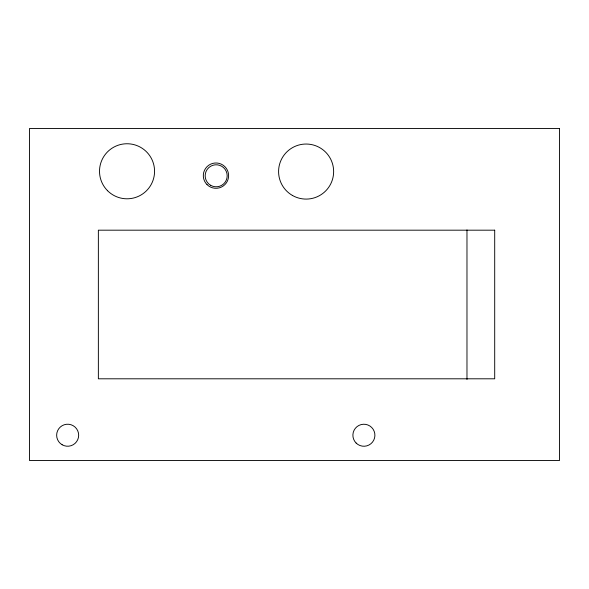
<?xml version="1.0" encoding="UTF-8"?>
<svg xmlns="http://www.w3.org/2000/svg" width="589" height="589" viewBox="0 0 589 589"><rect width="100%" height="100%" fill="white"/><g stroke="black" fill="none" stroke-linecap="round" stroke-linejoin="round"><path stroke-width="0.88" d="M466.974 229.931L466.974 379.478M559.55 128.535L29.45 128.535L29.45 460.465L559.55 460.465L559.55 128.535M494.701 230.181L98.363 230.181L98.363 378.801L494.701 378.801L494.701 230.181M62.154 444.761A11.007 11.007 0 0 0 78.668 435.227A11.007 11.007 0 0 0 62.154 425.692A11.007 11.007 0 0 0 62.154 444.761M356.117 443.031A11.007 11.007 0 0 0 374.53 438.098A11.007 11.007 0 0 0 361.05 424.61A11.007 11.007 0 0 0 356.117 443.031M210.671 185.321A11.007 11.007 0 0 0 227.185 175.787A11.007 11.007 0 0 0 210.671 166.253A11.007 11.007 0 0 0 210.671 185.321M207.011 184.593A12.663 12.663 0 0 0 228.193 178.916A12.663 12.663 0 0 0 212.688 163.411A12.663 12.663 0 0 0 207.011 184.593M292.35 195.401A27.521 27.521 0 0 0 333.639 171.568A27.521 27.521 0 0 0 292.35 147.729A27.521 27.521 0 0 0 292.35 195.401M107.581 190.74A27.521 27.521 0 0 0 153.626 178.401A27.521 27.521 0 0 0 119.92 144.688A27.521 27.521 0 0 0 107.581 190.74"/></g></svg>
